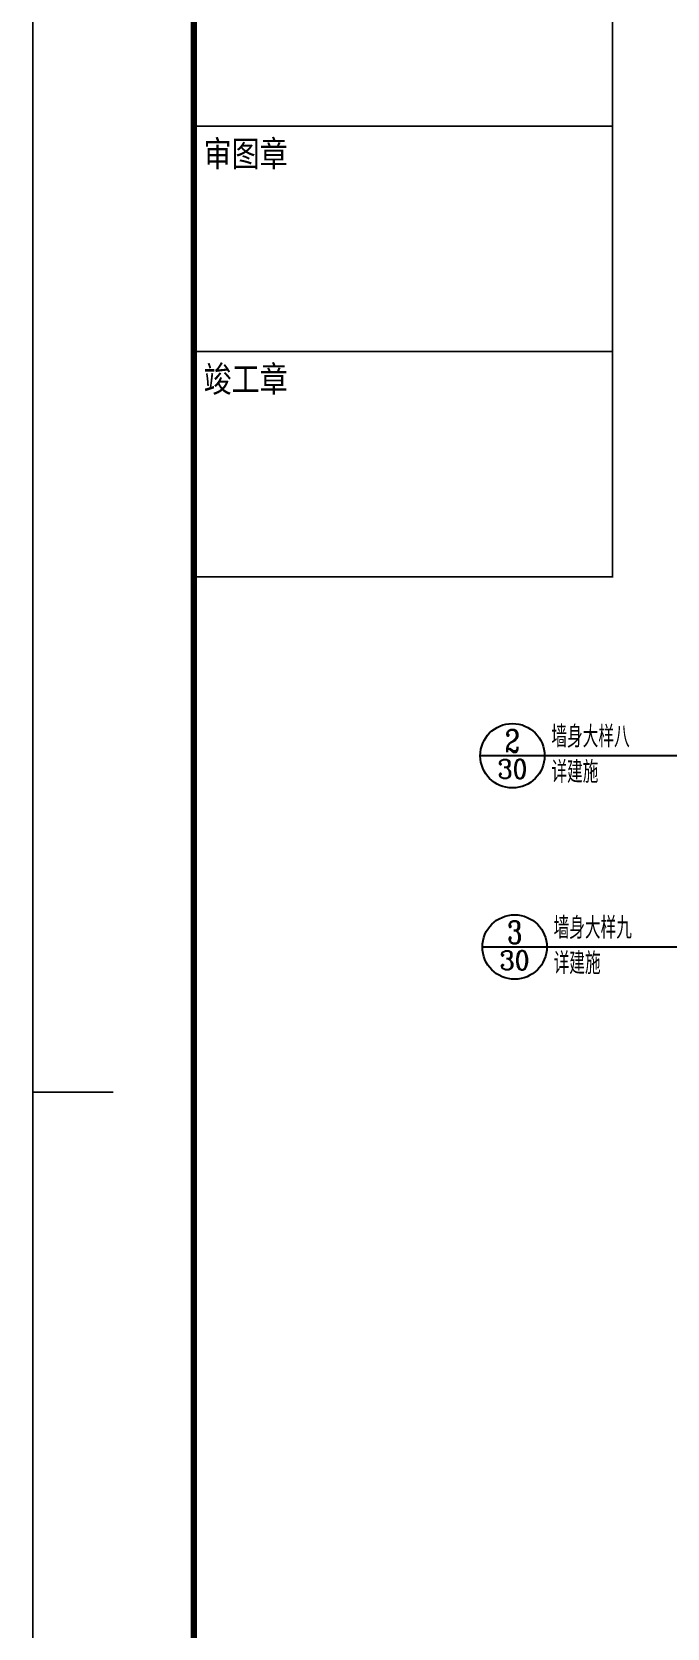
# Model space of a CAD drawing. Extents: x 1738711 to 2346805, y 1189731 to 2516152.
# Drawn here: x 1897814 to 1912603, y 1782974 to 1820154 of the extents above; entities that cross this region are included whole.
import ezdxf
from ezdxf.enums import TextEntityAlignment as Align

# ---------------------------------------------------------------- set-up
doc = ezdxf.new("R2010")
doc.units = 0
doc.header["$LTSCALE"] = 1000
doc.header["$MEASUREMENT"] = 0
for name, color, linetype in [('DIM_IDEN', 3, 'Continuous'), ('PUB_TEXT', 7, 'Continuous'), ('TK', 4, 'Continuous')]:
    doc.layers.add(name, color=color, linetype=linetype)
doc.styles.add('_TCH_DIM', font='SIMPLEX', dxfattribs={"bigfont": 'GBCBIG'})
doc.styles.add('_TCH_LABEL', font='COMPLEX', dxfattribs={"bigfont": 'GBCBIG'})
doc.styles.add('宋体', font='SIMSUN.TTF', dxfattribs={"width": 0.75})

# ---------------------------------------------------------------- blocks, each defined once
blk = doc.blocks.new('章')
at = {"layer": 'TK', "color": 7, "const_width": 0.25}
for points in [[(0, 0), (65, 0), (65, -35), (0, -35)], [(0, -35), (65, -35), (65, -70), (0, -70)], [(0, -70), (65, -70), (65, -105), (0, -105)], [(0, -105), (65, -105), (65, -140), (0, -140)], [(0, -140), (65, -140), (65, -175), (0, -175)]]:
    blk.add_lwpolyline(points, close=True, dxfattribs=at)
at = {"layer": 'TK', "color": 7, "style": '宋体', "width": 0.8}
for s, p in [('注册(执业)章', (1.51, -6.28)), ('预留章', (1.51, -41.28)), ('出图章', (1.51, -76.28)), ('审图章', (1.51, -111.28)), ('竣工章', (1.51, -146.28))]:
    blk.add_text(s, height=4, dxfattribs=at).set_placement(p)
blk = doc.blocks.new('hjashrtahreahe')
at = {"const_width": 25}
for points in [[(500, 29700), (0, 29700)], [(1250, 29700), (0, 29700)]]:
    blk.add_lwpolyline(points, dxfattribs=at)
at = {"layer": 'TK', "color": 7, "const_width": 25}
blk.add_lwpolyline([(0, 59400), (84100, 59400), (84100, 0), (0, 0)], close=True, dxfattribs=at)
at = {"layer": 'TK', "color": 3, "const_width": 100}
blk.add_lwpolyline([(2500, 1000), (2500, 58400), (83100, 58400), (83100, 1000)], close=True, dxfattribs=at)
at = {"xscale": 100, "yscale": 100, "zscale": 100}
blk.add_blockref('章', (2500, 55200), dxfattribs=at)
at = {"layer": 'TK', "style": '宋体', "width": 0.75}
for tag, height, p in [('项目负责人', 350, (6003, 57089)), ('专业负责人', 350, (6003, 56224)), ('设计人', 350, (6003, 55419)), ('版号1', 250, (77304, 22193)), ('时间1', 250, (82405, 22193)), ('版号2', 250, (77304, 21593)), ('时间2', 250, (82405, 21593)), ('版号3', 250, (77304, 20993)), ('时间3', 250, (82405, 20993)), ('建筑会签', 0.0001, (78978, 2403)), ('电气会签', 0.0001, (82128, 2403)), ('结构会签', 0.0001, (78978, 1803)), ('暖通会签', 0.0001, (82128, 1803)), ('给排水会签', 0.0001, (78978, 1250)), ('智能化会签', 0.0001, (82128, 1250))]:
    blk.add_attdef(tag, text='', height=height, dxfattribs=at).set_placement(p, align=Align.CENTER)
for tag, p in [('合作设计单位', (80816, 48986)), ('版号说明1', (79854, 22318)), ('版号说明2', (79854, 21718)), ('版号说明3', (79854, 21118)), ('浙江绿储科技有限公司', (80545, 16036)), ('百兆瓦级集中式熔盐储能关键', (80545, 14953)), ('设备研发及制造基地项目', (80545, 14603)), ('1#研发楼', (80545, 13636)), ('图名', (80545, 12436)), ('工程编号', (78978, 11461)), ('子项编号', (82128, 11461)), ('建筑', (78978, 10711)), ('图号', (82128, 10711)), ('施工图', (78978, 9961)), ('2023.03', (82128, 9961)), ('审定', (79353, 8461)), ('审核', (79353, 7711)), ('工程负责', (79353, 6961)), ('专业负责', (79353, 6211)), ('设计', (79353, 5461)), ('制图', (79353, 4711)), ('校对', (79353, 3961))]:
    blk.add_attdef(tag, text='', height=250, dxfattribs=at).set_placement(p, align=Align.MIDDLE_CENTER)

msp = doc.modelspace()

# ---------------------------------------------------------------- linework, layer by layer
at = {"layer": 'DIM_IDEN'}
for p, q in [((1909752.4, 1803294.6), (1908252.4, 1803294.6)), ((1919323.6, 1803294.6), (1909752.4, 1803294.6)), ((1909803.9, 1798838.8), (1908303.9, 1798838.8)), ((1919323.6, 1798838.8), (1909803.9, 1798838.8))]:
    msp.add_line(p, q, dxfattribs=at)
for centre in [(1909002.4, 1803294.6), (1909053.9, 1798838.8)]:
    msp.add_circle(centre, 750, dxfattribs=at)

# ---------------------------------------------------------------- block references
at = {"xscale": 1.5, "yscale": 1.5, "zscale": 1.5}
msp.add_blockref('hjashrtahreahe', (1897833.1, 1750909.1), dxfattribs=at)

# ---------------------------------------------------------------- texts
at = {"layer": 'PUB_TEXT', "color": 7, "style": '_TCH_DIM'}
for s, p in [('墙身大样八', (1909909.9, 1803485.6)), ('详建施', (1909909.9, 1802662.3)), ('墙身大样九', (1909961.4, 1799029.8)), ('详建施', (1909961.4, 1798206.5))]:
    msp.add_text(s, height=506.38, dxfattribs=at).set_placement(p)
at = {"layer": 'PUB_TEXT', "color": 7, "style": '_TCH_LABEL'}
for s, height, p, p2 in [('2', 522, (1908828.4, 1803377.6), (1909176.4, 1803377.6)), ('30', 443.85, (1908653.7, 1802762.7), (1909351.1, 1802762.7)), ('3', 522, (1908879.9, 1798921.8), (1909227.9, 1798921.8)), ('30', 443.85, (1908705.2, 1798306.9), (1909402.7, 1798306.9))]:
    msp.add_text(s, height=height, dxfattribs=at).set_placement(p, p2, align=Align.FIT)

doc.saveas('drawing.dxf')
